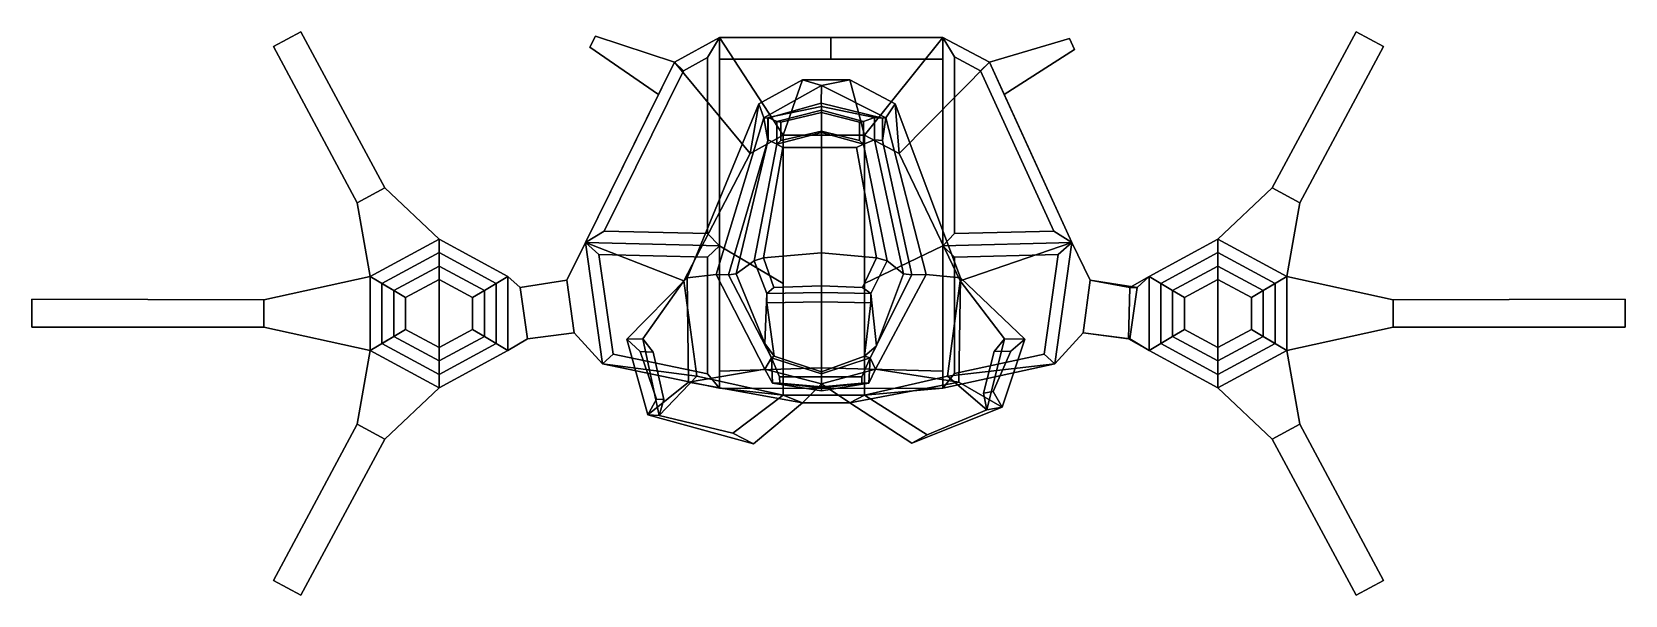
# Model space of a CAD drawing. Extents: x -343 to 333, y -107 to 131.
import ezdxf

# ---------------------------------------------------------------- set-up
doc = ezdxf.new("R2010")
doc.units = 0

msp = doc.modelspace()

# ---------------------------------------------------------------- linework, layer by layer
for p, q in [((160, 26.746635, 223.600006), (160, 26.746635, 208.600006)), ((160, 26.746635, 208.600006), (160, 26.746635, 223.600006)), ((160, -2.081039, 208.600006), (160, -2.081039, 223.600006)), ((160, -2.081039, 208.600006), (160, -2.081039, 223.600006))]:
    msp.add_line(p, q)
for points in [[(-240.177261, 125.250641, -85.246338), (-240.177261, 125.250641, 18.599976), (-228.579697, 131.494537, 18.599976), (-228.579697, 131.494537, -85.246338)], [(-240.177261, 125.250641, 18.599976), (-204.623917, 59.213074, 73.599976), (-193.026352, 65.456978, 73.599976), (-228.579697, 131.494537, 18.599976)], [(-193.026352, 65.456978, -85.246338), (-204.623917, 59.213074, -85.246338), (-240.177261, 125.250641, -85.246338), (-228.579697, 131.494537, -85.246338)], [(-228.579697, 131.494537, 18.599976), (-193.026352, 65.456978, 73.599976), (-193.026352, 65.456978, -85.246338), (-228.579697, 131.494537, -85.246338)], [(-106.114365, 125.027832, -70.836182), (-103.76757, 129.760712, -70.836182), (-103.76757, 129.760712, -111.836182), (-106.114365, 125.027832, -111.836182)], [(-106.114365, 125.027832, -70.836182), (-76.978722, 105, -17.836182), (-70.18956, 118.691956, -17.836182), (-103.76757, 129.760712, -70.836182)], [(-70.18956, 118.691956, -116.836182), (-76.978722, 105, -116.836182), (-106.114365, 125.027832, -111.836182), (-103.76757, 129.760712, -111.836182)], [(-103.76757, 129.760712, -70.836182), (-70.18956, 118.691956, -17.836182), (-70.18956, 118.691956, -116.836182), (-103.76757, 129.760712, -111.836182)], [(-51.223267, 129.186081, -17.836182), (-70.18956, 118.691956, -17.836182), (-38.214493, 80.031082, 22), (-24.165375, 87.804504, 22)], [(-51.223267, 129.186081, -116.836182), (-70.18956, 118.691956, -116.836182), (-70.18956, 118.691956, -17.836182), (-51.223267, 129.186081, -17.836182)], [(-56.223267, 120.705231, -111.836182), (-66.403313, 115.072571, -111.836182), (-70.18956, 118.691956, -116.836182), (-51.223267, 129.186081, -116.836182)], [(-51.223267, 129.186081, -116.836182), (-51.223267, 40.996109, -116.836182), (-56.223267, 46.121307, -111.836182), (-56.223267, 120.705231, -111.836182)], [(-24.165375, 25.087318, 27), (-51.223267, 40.996109, -17.836182), (-51.223267, 129.186081, -17.836182), (-24.165375, 87.804504, 22)], [(-51.223267, 120, -17.836182), (-4, 120, -17.836182), (-4, 129.186081, -17.836182), (-51.223267, 129.186081, -17.836182)], [(-51.223267, 129.186081, -17.836182), (-4, 129.186081, -17.836182), (-4, 129.186081, -116.836182), (-51.223267, 129.186081, -116.836182)], [(-4, 129.186081, -116.836182), (-4, 120, -116.836182), (-51.223267, 120, -116.836182), (-51.223267, 129.186081, -116.836182)], [(-4, 129.186081, -116.836182), (-4, 129.186081, -17.836182), (43.416733, 129.186081, -17.836182), (43.416733, 129.186081, -116.836182)], [(-4, 129.186081, -17.836182), (-4, 120, -17.836182), (43.416733, 120, -17.836182), (43.416733, 129.186081, -17.836182)], [(43.416733, 120, -116.836182), (-4, 120, -116.836182), (-4, 129.186081, -116.836182), (43.416733, 129.186081, -116.836182)], [(24.908585, 80.031082, 22), (63.226593, 118.691956, -17.836182), (43.416733, 129.186081, -17.836182), (10.234619, 87.804504, 22)], [(43.416733, 129.186081, -17.836182), (43.416733, 40.996109, -17.836182), (10.234619, 25.087318, 27), (10.234619, 87.804504, 22)], [(63.226593, 118.691956, -17.836182), (63.226593, 118.691956, -116.836182), (43.416733, 129.186081, -116.836182), (43.416733, 129.186081, -17.836182)], [(63.226593, 118.691956, -116.836182), (59.385315, 115.068619, -111.836182), (48.416733, 120.87912, -111.836182), (43.416733, 129.186081, -116.836182)], [(48.416733, 46.126205, -111.836182), (43.416733, 40.996109, -116.836182), (43.416733, 129.186081, -116.836182), (48.416733, 120.87912, -111.836182)], [(63.226593, 118.691956, -17.836182), (69.485825, 105, -17.836182), (99.238586, 124.09906, -70.836182), (97.136963, 128.696289, -70.836182)], [(63.226593, 118.691956, -116.836182), (63.226593, 118.691956, -17.836182), (97.136963, 128.696289, -70.836182), (97.136963, 128.696289, -111.836182)], [(99.238586, 124.09906, -111.836182), (69.485825, 105, -116.836182), (63.226593, 118.691956, -116.836182), (97.136963, 128.696289, -111.836182)], [(97.136963, 128.696289, -111.836182), (97.136963, 128.696289, -70.836182), (99.238586, 124.09906, -70.836182), (99.238586, 124.09906, -111.836182)], [(183.026337, 65.456978, 73.599976), (194.623901, 59.213074, 73.599976), (230.177246, 125.250641, 18.599976), (218.579681, 131.494537, 18.599976)], [(183.026337, 65.456978, -85.246338), (183.026337, 65.456978, 73.599976), (218.579681, 131.494537, 18.599976), (218.579681, 131.494537, -85.246338)], [(230.177246, 125.250641, -85.246338), (194.623901, 59.213074, -85.246338), (183.026337, 65.456978, -85.246338), (218.579681, 131.494537, -85.246338)], [(218.579681, 131.494537, 18.599976), (230.177246, 125.250641, 18.599976), (230.177246, 125.250641, -85.246338), (218.579681, 131.494537, -85.246338)], [(-204.623917, 59.213074, -85.246338), (-204.623917, 59.213074, 73.599976), (-240.177261, 125.250641, 18.599976), (-240.177261, 125.250641, -85.246338)], [(-76.978722, 105, -116.836182), (-76.978722, 105, -17.836182), (-106.114365, 125.027832, -70.836182), (-106.114365, 125.027832, -111.836182)], [(99.238586, 124.09906, -70.836182), (69.485825, 105, -17.836182), (69.485825, 105, -116.836182), (99.238586, 124.09906, -111.836182)], [(230.177246, 125.250641, 18.599976), (194.623901, 59.213074, 73.599976), (194.623901, 59.213074, -85.246338), (230.177246, 125.250641, -85.246338)], [(-70.18956, 118.691956, -17.836182), (-108.018478, 42.400909, -17.836182), (-66.235916, 26.190353, 27), (-38.214493, 80.031082, 22)], [(-100.055214, 47.205475, -111.836182), (-108.018478, 42.400909, -116.836182), (-70.18956, 118.691956, -116.836182), (-66.403313, 115.072571, -111.836182)], [(-66.403313, 115.072571, -96.836182), (-56.223267, 120.705231, -96.836182), (-56.223267, 46.121307, -96.836182), (-100.055214, 47.205475, -96.836182)], [(-100.055214, 47.205475, -96.836182), (-100.055214, 47.205475, -111.836182), (-66.403313, 115.072571, -111.836182), (-66.403313, 115.072571, -96.836182)], [(-66.403313, 115.072571, -96.836182), (-66.403313, 115.072571, -111.836182), (-56.223267, 120.705231, -111.836182), (-56.223267, 120.705231, -96.836182)], [(-56.223267, 120.705231, -111.836182), (-56.223267, 46.121307, -111.836182), (-56.223267, 46.121307, -96.836182), (-56.223267, 120.705231, -96.836182)], [(-51.223267, 120, -17.836182), (-51.223267, 40.996109, -17.836182), (-51.223267, 40.996109, -116.836182), (-51.223267, 120, -116.836182)], [(-4, 120, -116.836182), (-4, 120, -17.836182), (-51.223267, 120, -17.836182), (-51.223267, 120, -116.836182)], [(43.416733, 120, -17.836182), (-4, 120, -17.836182), (-4, 120, -116.836182), (43.416733, 120, -116.836182)], [(50.742798, 26.190353, 27), (98.102783, 42.400909, -17.836182), (63.226593, 118.691956, -17.836182), (24.908585, 80.031082, 22)], [(43.416733, 120, -116.836182), (43.416733, 40.996109, -116.836182), (43.416733, 40.996109, -17.836182), (43.416733, 120, -17.836182)], [(48.416733, 120.87912, -96.836182), (59.385315, 115.068619, -96.836182), (90.408936, 47.204926, -96.836182), (48.416733, 46.126205, -96.836182)], [(48.416733, 120.87912, -111.836182), (59.385315, 115.068619, -111.836182), (59.385315, 115.068619, -96.836182), (48.416733, 120.87912, -96.836182)], [(48.416733, 46.126205, -96.836182), (48.416733, 46.126205, -111.836182), (48.416733, 120.87912, -111.836182), (48.416733, 120.87912, -96.836182)], [(63.226593, 118.691956, -116.836182), (98.102783, 42.400909, -116.836182), (90.408936, 47.204926, -111.836182), (59.385315, 115.068619, -111.836182)], [(59.385315, 115.068619, -111.836182), (90.408936, 47.204926, -111.836182), (90.408936, 47.204926, -96.836182), (59.385315, 115.068619, -96.836182)], [(-24.165375, 87.804504, 36), (-38.214493, 80.031082, 36), (-34.492752, 101.066345, 66), (-16.00708, 111.161682, 66)], [(-16.00708, 111.161682, 66), (-34.492752, 101.066345, 66), (-32.348083, 95.084038, 110.925903), (-8.00708, 108.826874, 101.524292)], [(-32.348083, 95.084038, 110.925903), (-30.765282, 94.982567, 144.600342), (-8.085281, 101.302567, 144.600342), (-8.00708, 108.826874, 101.524292)], [(3.99292, 111.161682, 66), (10.234619, 87.804504, 36), (-24.165375, 87.804504, 36), (-16.00708, 111.161682, 66)], [(-8.00708, 108.826874, 101.524292), (3.99292, 111.161682, 66), (-16.00708, 111.161682, 66)], [(-8.00708, 108.826874, 101.524292), (-8.085281, 101.302567, 144.600342), (17.92152, 94.982567, 144.600342), (19.353447, 95.084038, 110.925903)], [(19.353447, 95.084038, 110.925903), (23.300781, 101.066345, 66), (3.99292, 111.161682, 66), (-8.00708, 108.826874, 101.524292)], [(23.300781, 101.066345, 66), (24.908585, 80.031082, 36), (10.234619, 87.804504, 36), (3.99292, 111.161682, 66)], [(-76.978722, 105, -116.836182), (-108.018478, 42.400909, -116.836182), (-108.018478, 42.400909, -17.836182), (-76.978722, 105, -17.836182)], [(-8.005734, 99.957626, 154.196259), (-8.085281, 101.302567, 144.600342), (-30.765282, 94.982567, 144.600342), (-30.61871, 95.249306, 153.447235)], [(17.92152, 94.982567, 144.600342), (-8.085281, 101.302567, 144.600342), (-8.005734, 99.957626, 154.196259), (14.535034, 95.249306, 153.447235)], [(69.485825, 105, -17.836182), (98.102783, 42.400909, -17.836182), (98.102783, 42.400909, -116.836182), (69.485825, 105, -116.836182)], [(-38.214493, 80.031082, 36), (-66.235916, 26.190353, 44), (-64.826736, 27.382805, 66.055717), (-34.492752, 101.066345, 66)], [(-34.492752, 101.066345, 66), (-64.826736, 27.382805, 66.055717), (-52.545502, 28.771149, 109.880432), (-32.348083, 95.084038, 110.925903)], [(-30.765282, 85.502563, 144.600342), (-32.348083, 95.084038, 110.925903), (-52.545502, 28.771149, 109.880432), (-47.423077, 28.738764, 145.476746)], [(-30.765282, 85.502563, 144.600342), (-30.765282, 94.982567, 144.600342), (-32.348083, 95.084038, 110.925903)], [(-30.61871, 95.249306, 153.447235), (-30.765282, 94.982567, 144.600342), (-30.765282, 85.502563, 144.600342), (-30.61871, 85.769302, 153.447235)], [(-8.005734, 98.377625, 168.196259), (-8.005734, 99.957626, 154.196259), (-30.61871, 95.249306, 153.447235), (-26.941734, 93.523064, 167.238708)], [(-26.941734, 84.04306, 167.238708), (-26.941734, 93.523064, 167.238708), (-30.61871, 95.249306, 153.447235), (-30.61871, 85.769302, 153.447235)], [(-26.941734, 93.523064, 167.238708), (-25.236973, 93.349136, 168.738708), (-8.005216, 97.378433, 169.696259), (-8.005734, 98.377625, 168.196259)], [(-8.005216, 97.378433, 160.696259), (-25.236973, 93.349136, 159.738708), (-25.236973, 85.480743, 159.738708), (-8.005216, 89.510025, 160.696259)], [(-25.236973, 93.349136, 168.738708), (-25.236973, 93.349136, 159.738708), (-8.005216, 97.378433, 160.696259), (-8.005216, 97.378433, 169.696259)], [(14.535034, 95.249306, 153.447235), (-8.005734, 99.957626, 154.196259), (-8.005734, 98.377625, 168.196259), (9.793526, 93.523064, 167.238708)], [(-8.005216, 97.378433, 169.696259), (8.192102, 93.349136, 168.738708), (9.793526, 93.523064, 167.238708), (-8.005734, 98.377625, 168.196259)], [(8.192102, 85.480743, 159.738708), (8.192102, 93.349136, 159.738708), (-8.005216, 97.378433, 160.696259), (-8.005216, 89.510025, 160.696259)], [(-8.005216, 97.378433, 160.696259), (8.192102, 93.349136, 159.738708), (8.192102, 93.349136, 168.738708), (-8.005216, 97.378433, 169.696259)], [(14.535034, 95.249306, 153.447235), (9.793526, 93.523064, 167.238708), (9.793526, 84.04306, 167.238708), (14.535034, 85.769302, 153.447235)], [(17.92152, 85.502563, 144.600342), (17.92152, 94.982567, 144.600342), (14.535034, 95.249306, 153.447235), (14.535034, 85.769302, 153.447235)], [(36.328583, 28.771149, 109.880432), (19.353447, 95.084038, 110.925903), (17.92152, 85.502563, 144.600342), (30.306406, 28.738764, 145.476746)], [(19.353447, 95.084038, 110.925903), (17.92152, 94.982567, 144.600342), (17.92152, 85.502563, 144.600342)], [(36.328583, 28.771149, 109.880432), (50.963837, 27.382805, 66.055717), (23.300781, 101.066345, 66), (19.353447, 95.084038, 110.925903)], [(50.963837, 27.382805, 66.055717), (50.742798, 26.190353, 44), (24.908585, 80.031082, 36), (23.300781, 101.066345, 66)], [(-24.165375, 87.804504, 22), (-38.214493, 80.031082, 22), (-38.214493, 80.031082, 36), (-24.165375, 87.804504, 36)], [(-26.941734, 84.04306, 167.238708), (-25.236973, 85.480743, 168.738708), (-25.236973, 93.349136, 168.738708), (-26.941734, 93.523064, 167.238708)], [(-8.005216, 89.510025, 169.696259), (-25.236973, 85.480743, 168.738708), (-26.941734, 84.04306, 167.238708), (-8.005734, 88.897629, 168.196259)], [(-8.005734, 82.577629, 178.196259), (-8.005734, 88.897629, 168.196259), (-26.941734, 84.04306, 167.238708), (-24.367744, 82.61721, 171.48465)], [(-25.236973, 85.480743, 168.738708), (-25.236973, 85.480743, 159.738708), (-25.236973, 93.349136, 159.738708), (-25.236973, 93.349136, 168.738708)], [(-8.005216, 89.510025, 160.696259), (-25.236973, 85.480743, 159.738708), (-25.236973, 85.480743, 168.738708), (-8.005216, 89.510025, 169.696259)], [(10.234619, 87.804504, 36), (10.234619, 87.804504, 22), (-24.165375, 87.804504, 22), (-24.165375, 87.804504, 36)], [(10.234619, 87.804504, 22), (10.234619, -22.258865, 30), (-24.165375, -22.258865, 30), (-24.165375, 87.804504, 22)], [(9.793526, 84.04306, 167.238708), (8.192102, 85.480743, 168.738708), (-8.005216, 89.510025, 169.696259), (-8.005734, 88.897629, 168.196259)], [(6.857177, 82.61721, 171.48465), (9.793526, 84.04306, 167.238708), (-8.005734, 88.897629, 168.196259), (-8.005734, 82.577629, 178.196259)], [(8.192102, 85.480743, 168.738708), (8.192102, 85.480743, 159.738708), (-8.005216, 89.510025, 160.696259), (-8.005216, 89.510025, 169.696259)], [(8.192102, 93.349136, 168.738708), (8.192102, 85.480743, 168.738708), (9.793526, 84.04306, 167.238708), (9.793526, 93.523064, 167.238708)], [(8.192102, 93.349136, 159.738708), (8.192102, 85.480743, 159.738708), (8.192102, 85.480743, 168.738708), (8.192102, 93.349136, 168.738708)], [(24.908585, 80.031082, 36), (24.908585, 80.031082, 22), (10.234619, 87.804504, 22), (10.234619, 87.804504, 36)], [(-30.61871, 85.769302, 153.447235), (-30.765282, 85.502563, 144.600342), (-47.423077, 28.738764, 145.476746), (-44.171223, 29.136717, 158.644714)], [(-44.171223, 29.136717, 158.644714), (-36.49247, 34.595718, 185.155334), (-26.941734, 84.04306, 167.238708), (-30.61871, 85.769302, 153.447235)], [(-36.49247, 34.595718, 185.155334), (-32.485878, 35.827381, 187.678589), (-24.367744, 82.61721, 171.48465), (-26.941734, 84.04306, 167.238708)], [(-8.005734, 37.972828, 201.700104), (-8.005734, 82.577629, 178.196259), (-24.367744, 82.61721, 171.48465), (-32.485878, 35.827381, 187.678589)], [(15.392384, 35.827381, 187.678589), (6.857177, 82.61721, 171.48465), (-8.005734, 82.577629, 178.196259), (-8.005734, 37.972828, 201.700104)], [(6.857177, 82.61721, 171.48465), (15.392384, 35.827381, 187.678589), (19.834913, 34.595718, 185.155334), (9.793526, 84.04306, 167.238708)], [(9.793526, 84.04306, 167.238708), (19.834913, 34.595718, 185.155334), (26.818876, 29.136717, 158.644714), (14.535034, 85.769302, 153.447235)], [(30.306406, 28.738764, 145.476746), (17.92152, 85.502563, 144.600342), (14.535034, 85.769302, 153.447235), (26.818876, 29.136717, 158.644714)], [(-38.214493, 80.031082, 22), (-66.235916, 26.190353, 27), (-66.235916, 26.190353, 44), (-38.214493, 80.031082, 36)], [(50.742798, 26.190353, 44), (50.742798, 26.190353, 27), (24.908585, 80.031082, 22), (24.908585, 80.031082, 36)], [(-204.623917, 59.213074, 73.599976), (-199.207581, 28.057602, 83.599976), (-170, 43.782402, 83.599976), (-193.026352, 65.456978, 73.599976)], [(-170, 43.782402, -95.246338), (-199.207581, 28.057602, -95.246338), (-204.623917, 59.213074, -85.246338), (-193.026352, 65.456978, -85.246338)], [(-193.026352, 65.456978, 73.599976), (-170, 43.782402, 83.599976), (-170, 43.782402, -95.246338), (-193.026352, 65.456978, -85.246338)], [(160, 43.782402, 83.599976), (189.207581, 28.057602, 83.599976), (194.623901, 59.213074, 73.599976), (183.026337, 65.456978, 73.599976)], [(160, 43.782402, -95.246338), (160, 43.782402, 83.599976), (183.026337, 65.456978, 73.599976), (183.026337, 65.456978, -85.246338)], [(194.623901, 59.213074, -85.246338), (189.207581, 28.057602, -95.246338), (160, 43.782402, -95.246338), (183.026337, 65.456978, -85.246338)], [(-199.207581, 28.057602, -95.246338), (-199.207581, 28.057602, 83.599976), (-204.623917, 59.213074, 73.599976), (-204.623917, 59.213074, -85.246338)], [(194.623901, 59.213074, 73.599976), (189.207581, 28.057602, 83.599976), (189.207581, 28.057602, -95.246338), (194.623901, 59.213074, -85.246338)], [(-199.207581, 28.057602, 83.599976), (-189.207581, 22.084236, 143.600006), (-170, 32.425224, 143.600006), (-170, 43.782402, 83.599976)], [(-170, 32.425224, -130.246338), (-189.207581, 22.084236, -130.246338), (-199.207581, 28.057602, -95.246338), (-170, 43.782402, -95.246338)], [(-170, 32.425224, 143.600006), (-150.792419, 22.084236, 143.600006), (-140.792419, 28.057602, 83.599976), (-170, 43.782402, 83.599976)], [(-140.792419, 28.057602, -95.246338), (-150.792419, 22.084236, -130.246338), (-170, 32.425224, -130.246338), (-170, 43.782402, -95.246338)], [(-170, 43.782402, 83.599976), (-140.792419, 28.057602, 83.599976), (-140.792419, 28.057602, -95.246338), (-170, 43.782402, -95.246338)], [(-108.018478, 42.400909, -116.836182), (-100.748016, -9.026512, -116.836182), (-112.749275, 4.106652, -111.409851), (-115.820297, 26.485479, -111.409851)], [(-115.820297, 26.485479, -111.409851), (-115.820297, 26.485479, -17.845886), (-108.018478, 42.400909, -17.836182), (-108.018478, 42.400909, -116.836182)], [(-112.749275, 4.106652, -17.845886), (-100.748016, -9.026512, -17.836182), (-108.018478, 42.400909, -17.836182), (-115.820297, 26.485479, -17.845886)], [(-56.223267, 46.121307, -111.836182), (-51.223267, 40.996109, -116.836182), (-108.018478, 42.400909, -116.836182), (-100.055214, 47.205475, -111.836182)], [(-108.018478, 42.400909, -17.836182), (-100.748016, -9.026512, -17.836182), (-60.85038, -14.189705, 30), (-66.235916, 26.190353, 27)], [(-51.223267, 40.996109, -116.836182), (-56.223267, 36.118256, -111.836182), (-102.241478, 37.2565, -111.836182), (-108.018478, 42.400909, -116.836182)], [(-96.289421, -4.845192, -111.836182), (-100.748016, -9.026512, -116.836182), (-108.018478, 42.400909, -116.836182), (-102.241478, 37.2565, -111.836182)], [(-56.223267, 46.121307, -96.836182), (-56.223267, 46.121307, -111.836182), (-100.055214, 47.205475, -111.836182), (-100.055214, 47.205475, -96.836182)], [(-51.223267, 40.996109, -116.836182), (-51.223267, -19.303268, -116.836182), (-56.223267, -13.159218, -111.836182), (-56.223267, 36.118256, -111.836182)], [(-24.165375, -22.258865, 30), (-51.223267, -19.303268, -17.836182), (-51.223267, 40.996109, -17.836182), (-24.165375, 25.087318, 27)], [(-51.223267, 40.996109, -116.836182), (-51.223267, 40.996109, -17.836182), (-51.223267, -12, -17.836182), (-51.223267, -12, -116.836182)], [(43.416733, 40.996109, -17.836182), (43.416733, -19.303268, -17.836182), (10.234619, -22.258865, 30), (10.234619, 25.087318, 27)], [(98.102783, 42.400909, -116.836182), (43.416733, 40.996109, -116.836182), (48.416733, 46.126205, -111.836182), (90.408936, 47.204926, -111.836182)], [(92.324951, 37.250839, -111.836182), (48.416733, 36.12291, -111.836182), (43.416733, 40.996109, -116.836182), (98.102783, 42.400909, -116.836182)], [(48.416733, -13.103485, -111.836182), (43.416733, -19.303268, -116.836182), (43.416733, 40.996109, -116.836182), (48.416733, 36.12291, -111.836182)], [(43.416733, -12, -17.836182), (43.416733, 40.996109, -17.836182), (43.416733, 40.996109, -116.836182), (43.416733, -12, -116.836182)], [(45.357162, -14.189705, 30), (90.832153, -9.026512, -17.836182), (98.102783, 42.400909, -17.836182), (50.742798, 26.190353, 27)], [(90.408936, 47.204926, -111.836182), (48.416733, 46.126205, -111.836182), (48.416733, 46.126205, -96.836182), (90.408936, 47.204926, -96.836182)], [(98.102783, 42.400909, -116.836182), (90.832153, -9.026512, -116.836182), (86.368988, -4.877762, -111.836182), (92.324951, 37.250839, -111.836182)], [(98.102783, 42.400909, -17.836182), (90.832153, -9.026512, -17.836182), (102.833466, 4.106612, -17.845886), (105.904541, 26.485453, -17.845886)], [(102.833466, 4.106612, -111.409851), (90.832153, -9.026512, -116.836182), (98.102783, 42.400909, -116.836182), (105.904541, 26.485453, -111.409851)], [(98.102783, 42.400909, -17.836182), (105.904541, 26.485453, -17.845886), (105.904541, 26.485453, -111.409851), (98.102783, 42.400909, -116.836182)], [(130.792419, 28.057602, 83.599976), (140.792419, 22.084236, 143.600006), (160, 32.425224, 143.600006), (160, 43.782402, 83.599976)], [(160, 32.425224, -130.246338), (140.792419, 22.084236, -130.246338), (130.792419, 28.057602, -95.246338), (160, 43.782402, -95.246338)], [(130.792419, 28.057602, -95.246338), (130.792419, 28.057602, 83.599976), (160, 43.782402, 83.599976), (160, 43.782402, -95.246338)], [(160, 32.425224, 143.600006), (179.207581, 22.084236, 143.600006), (189.207581, 28.057602, 83.599976), (160, 43.782402, 83.599976)], [(189.207581, 28.057602, -95.246338), (179.207581, 22.084236, -130.246338), (160, 32.425224, -130.246338), (160, 43.782402, -95.246338)], [(-194.207581, 25.070915, -145.246338), (-189.207581, 22.084236, -130.246338), (-170, 32.425224, -130.246338), (-170, 38.103813, -145.246338)], [(-194.207581, 25.070915, -180.246338), (-194.207581, 25.070915, -145.246338), (-170, 38.103813, -145.246338), (-170, 38.103813, -180.246338)], [(-170, 32.425224, -190.246338), (-189.207581, 22.084236, -190.246338), (-194.207581, 25.070915, -180.246338), (-170, 38.103813, -180.246338)], [(-170, 32.425224, -130.246338), (-150.792419, 22.084236, -130.246338), (-145.792419, 25.070923, -145.246338), (-170, 38.103813, -145.246338)], [(-170, 38.103813, -145.246338), (-145.792419, 25.070923, -145.246338), (-145.792419, 25.070923, -180.246338), (-170, 38.103813, -180.246338)], [(-145.792419, 25.070923, -180.246338), (-150.792419, 22.084236, -190.246338), (-170, 32.425224, -190.246338), (-170, 38.103813, -180.246338)], [(-102.241478, 37.2565, -96.836182), (-56.223267, 36.118256, -96.836182), (-56.223267, -13.159218, -96.836182), (-96.289421, -4.845192, -96.836182)], [(-102.241478, 37.2565, -111.836182), (-56.223267, 36.118256, -111.836182), (-56.223267, 36.118256, -96.836182), (-102.241478, 37.2565, -96.836182)], [(-96.289421, -4.845192, -96.836182), (-96.289421, -4.845192, -111.836182), (-102.241478, 37.2565, -111.836182), (-102.241478, 37.2565, -96.836182)], [(-56.223267, 36.118256, -111.836182), (-56.223267, -13.159218, -111.836182), (-56.223267, -13.159218, -96.836182), (-56.223267, 36.118256, -96.836182)], [(-31.091467, 20.846445, 189.962402), (-36.49247, 34.595718, 185.155334), (-44.171223, 29.136717, 158.644714), (-31.971315, -0.31966, 164.915161)], [(-28.109035, 23.381582, 192.117554), (-32.485878, 35.827381, 187.678589), (-36.49247, 34.595718, 185.155334), (-31.091467, 20.846445, 189.962402)], [(-8.005734, 24.06806, 199.768768), (-8.005734, 37.972828, 201.700104), (-32.485878, 35.827381, 187.678589), (-28.109035, 23.381582, 192.117554)], [(9.36107, 23.381582, 192.117554), (15.392384, 35.827381, 187.678589), (-8.005734, 37.972828, 201.700104), (-8.005734, 24.06806, 199.768768)], [(19.834913, 34.595718, 185.155334), (15.392384, 35.827381, 187.678589), (9.36107, 23.381582, 192.117554), (12.990653, 20.846445, 189.962402)], [(26.818876, 29.136717, 158.644714), (19.834913, 34.595718, 185.155334), (12.990653, 20.846445, 189.962402), (15.294572, -1.31966, 164.915161)], [(48.416733, 36.12291, -96.836182), (92.324951, 37.250839, -96.836182), (86.368988, -4.877762, -96.836182), (48.416733, -13.103485, -96.836182)], [(48.416733, 36.12291, -96.836182), (48.416733, 36.12291, -111.836182), (92.324951, 37.250839, -111.836182), (92.324951, 37.250839, -96.836182)], [(48.416733, -13.103485, -96.836182), (48.416733, -13.103485, -111.836182), (48.416733, 36.12291, -111.836182), (48.416733, 36.12291, -96.836182)], [(92.324951, 37.250839, -111.836182), (86.368988, -4.877762, -111.836182), (86.368988, -4.877762, -96.836182), (92.324951, 37.250839, -96.836182)], [(135.792419, 25.070923, -145.246338), (140.792419, 22.084236, -130.246338), (160, 32.425224, -130.246338), (160, 38.103813, -145.246338)], [(135.792419, 25.070923, -180.246338), (135.792419, 25.070923, -145.246338), (160, 38.103813, -145.246338), (160, 38.103813, -180.246338)], [(160, 32.425224, -190.246338), (140.792419, 22.084236, -190.246338), (135.792419, 25.070923, -180.246338), (160, 38.103813, -180.246338)], [(160, 32.425224, -130.246338), (179.207581, 22.084236, -130.246338), (184.207581, 25.070915, -145.246338), (160, 38.103813, -145.246338)], [(160, 38.103813, -145.246338), (184.207581, 25.070915, -145.246338), (184.207581, 25.070915, -180.246338), (160, 38.103813, -180.246338)], [(184.207581, 25.070915, -180.246338), (179.207581, 22.084236, -190.246338), (160, 32.425224, -190.246338), (160, 38.103813, -180.246338)], [(-244.207581, 6.607994, 73.599976), (-199.207581, -3.392006, 83.599976), (-199.207581, 28.057602, 83.599976), (-244.207581, 18.057602, 73.599976)], [(-244.207581, 18.057602, -85.246338), (-244.207581, 18.057602, 73.599976), (-199.207581, 28.057602, 83.599976), (-199.207581, 28.057602, -95.246338)], [(-199.207581, 28.057602, -95.246338), (-199.207581, -3.392006, -95.246338), (-244.207581, 6.607994, -85.246338), (-244.207581, 18.057602, -85.246338)], [(-199.207581, 28.057602, 83.599976), (-199.207581, -3.392006, 83.599976), (-189.207581, 2.58136, 143.600006), (-189.207581, 22.084236, 143.600006)], [(-189.207581, 2.58136, -130.246338), (-199.207581, -3.392006, -95.246338), (-199.207581, 28.057602, -95.246338), (-189.207581, 22.084236, -130.246338)], [(-189.207581, 22.084236, 143.600006), (-189.207581, 22.084236, 198.600006), (-170, 32.425224, 198.600006), (-170, 32.425224, 143.600006)], [(-189.207581, 22.084236, 198.600006), (-184.207581, 19.097557, 208.600006), (-170, 26.746635, 208.600006), (-170, 32.425224, 198.600006)], [(-170, 26.746635, -175.246338), (-184.207581, 19.097557, -175.246338), (-189.207581, 22.084236, -190.246338), (-170, 32.425224, -190.246338)], [(-170, 32.425224, 198.600006), (-150.792419, 22.084236, 198.600006), (-150.792419, 22.084236, 143.600006), (-170, 32.425224, 143.600006)], [(-170, 26.746635, 208.600006), (-155.792419, 19.097549, 208.600006), (-150.792419, 22.084236, 198.600006), (-170, 32.425224, 198.600006)], [(-150.792419, 22.084236, -190.246338), (-155.792419, 19.097549, -175.246338), (-170, 26.746635, -175.246338), (-170, 32.425224, -190.246338)], [(-150.792419, 2.58136, 143.600006), (-140.792419, -3.392006, 83.599976), (-140.792419, 28.057602, 83.599976), (-150.792419, 22.084236, 143.600006)], [(-140.792419, 28.057602, -95.246338), (-140.792419, -3.392006, -95.246338), (-150.792419, 2.58136, -130.246338), (-150.792419, 22.084236, -130.246338)], [(-132.563568, 1.64593, 81.484161), (-135.634598, 23.353394, 81.484161), (-140.792419, 28.057602, 83.599976), (-140.792419, -3.392006, 83.599976)], [(-140.792419, 28.057602, -95.246338), (-140.792419, 28.057602, 83.599976), (-135.634598, 23.353394, 81.484161), (-135.634598, 23.353394, -96.850403)], [(-135.634598, 23.353394, -96.850403), (-132.563568, 1.64593, -96.850403), (-140.792419, -3.392006, -95.246338), (-140.792419, 28.057602, -95.246338)], [(-66.235916, 26.190353, 44), (-83.669044, 1.633247, 44), (-90.385582, 1.467964, 68.785889), (-64.826736, 27.382805, 66.055717)], [(-90.385582, 1.467964, 68.785889), (-81.538368, -30.576782, 85.246277), (-64.27681, -16.698174, 91.246277), (-64.826736, 27.382805, 66.055717)], [(-64.826736, 27.382805, 66.055717), (-64.27681, -16.698174, 91.246277), (-31.925987, -11.216791, 110.061035), (-52.545502, 28.771149, 109.880432)], [(-47.423077, 28.738764, 145.476746), (-52.545502, 28.771149, 109.880432), (-31.925987, -11.216791, 110.061035), (-29.20179, -6.484764, 159.680786)], [(-44.171223, 29.136717, 158.644714), (-47.423077, 28.738764, 145.476746), (-29.20179, -6.484764, 159.680786), (-31.971315, -0.31966, 164.915161)], [(12.665296, -6.484764, 159.680786), (30.306406, 28.738764, 145.476746), (26.818876, 29.136717, 158.644714), (15.294572, -1.31966, 164.915161)], [(14.900084, -11.216791, 110.061035), (36.328583, 28.771149, 109.880432), (30.306406, 28.738764, 145.476746), (12.665296, -6.484764, 159.680786)], [(14.900084, -11.216791, 110.061035), (50.206787, -16.698174, 91.246277), (50.963837, 27.382805, 66.055717), (36.328583, 28.771149, 109.880432)], [(50.206787, -16.698174, 91.246277), (68.578827, -27.29377, 85.246277), (78.154022, 1.467964, 68.785889), (50.963837, 27.382805, 66.055717)], [(78.154022, 1.467964, 68.785889), (69.573059, 1.633247, 44), (50.742798, 26.190353, 44), (50.963837, 27.382805, 66.055717)], [(130.792419, -3.392006, -95.246338), (122.116608, 1.645848, -95.774719), (122.669403, 23.353325, -95.774719), (130.792419, 28.057602, -95.246338)], [(130.792419, 28.057602, 83.599976), (125.718842, 23.353325, 81.484161), (122.647766, 1.645848, 81.484161), (130.792419, -3.392006, 83.599976)], [(122.669403, 23.353325, -95.774719), (125.718842, 23.353325, 81.484161), (130.792419, 28.057602, 83.599976), (130.792419, 28.057602, -95.246338)], [(130.792419, -3.392006, -95.246338), (130.792419, -3.392006, 83.599976), (130.792419, 28.057602, 83.599976), (130.792419, 28.057602, -95.246338)], [(130.792419, 28.057602, 83.599976), (130.792419, -3.392006, 83.599976), (140.792419, 2.58136, 143.600006), (140.792419, 22.084236, 143.600006)], [(140.792419, 2.58136, -130.246338), (130.792419, -3.392006, -95.246338), (130.792419, 28.057602, -95.246338), (140.792419, 22.084236, -130.246338)], [(140.792419, 22.084236, 143.600006), (140.792419, 22.084236, 198.600006), (160, 32.425224, 198.600006), (160, 32.425224, 143.600006)], [(140.792419, 22.084236, 198.600006), (145.792419, 19.097549, 208.600006), (160, 26.746635, 208.600006), (160, 32.425224, 198.600006)], [(160, 26.746635, -175.246338), (145.792419, 19.097549, -175.246338), (140.792419, 22.084236, -190.246338), (160, 32.425224, -190.246338)], [(160, 32.425224, 198.600006), (179.207581, 22.084236, 198.600006), (179.207581, 22.084236, 143.600006), (160, 32.425224, 143.600006)], [(160, 26.746635, 208.600006), (174.207581, 19.097557, 208.600006), (179.207581, 22.084236, 198.600006), (160, 32.425224, 198.600006)], [(179.207581, 22.084236, -190.246338), (174.207581, 19.097557, -175.246338), (160, 26.746635, -175.246338), (160, 32.425224, -190.246338)], [(179.207581, 2.58136, 143.600006), (189.207581, -3.392006, 83.599976), (189.207581, 28.057602, 83.599976), (179.207581, 22.084236, 143.600006)], [(189.207581, 28.057602, -95.246338), (189.207581, -3.392006, -95.246338), (179.207581, 2.58136, -130.246338), (179.207581, 22.084236, -130.246338)], [(189.207581, 28.057602, 83.599976), (189.207581, -3.392006, 83.599976), (234.207581, 6.607994, 73.599976), (234.207581, 18.057602, 73.599976)], [(189.207581, 28.057602, 83.599976), (234.207581, 18.057602, 73.599976), (234.207581, 18.057602, -85.246338), (189.207581, 28.057602, -95.246338)], [(234.207581, 6.607994, -85.246338), (189.207581, -3.392006, -95.246338), (189.207581, 28.057602, -95.246338), (234.207581, 18.057602, -85.246338)], [(-194.207581, 25.070915, -145.246338), (-194.207581, -0.405319, -145.246338), (-189.207581, 2.58136, -130.246338), (-189.207581, 22.084236, -130.246338)], [(-194.207581, -0.405319, -180.246338), (-194.207581, -0.405319, -145.246338), (-194.207581, 25.070915, -145.246338), (-194.207581, 25.070915, -180.246338)], [(-189.207581, 2.58136, -190.246338), (-194.207581, -0.405319, -180.246338), (-194.207581, 25.070915, -180.246338), (-189.207581, 22.084236, -190.246338)], [(-189.207581, 2.58136, 143.600006), (-189.207581, 2.58136, 198.600006), (-189.207581, 22.084236, 198.600006), (-189.207581, 22.084236, 143.600006)], [(-189.207581, 22.084236, 198.600006), (-189.207581, 2.58136, 198.600006), (-184.207581, 5.568039, 208.600006), (-184.207581, 19.097557, 208.600006)], [(-184.207581, 5.568039, -175.246338), (-189.207581, 2.58136, -190.246338), (-189.207581, 22.084236, -190.246338), (-184.207581, 19.097557, -175.246338)], [(-170, -2.081039, 223.600006), (-170, 26.746635, 223.600006), (-184.207581, 19.097557, 223.600006), (-184.207581, 5.568039, 223.600006)], [(-184.207581, 19.097557, 208.600006), (-184.207581, 19.097557, 223.600006), (-170, 26.746635, 223.600006), (-170, 26.746635, 208.600006)], [(-184.207581, 19.097557, -175.246338), (-170, 26.746635, -175.246338), (-170, -2.081039, -175.246338), (-184.207581, 5.568039, -175.246338)], [(-170, -2.081039, -175.246338), (-170, 26.746635, -175.246338), (-155.792419, 19.097549, -175.246338), (-155.792419, 5.568047, -175.246338)], [(-170, 26.746635, 223.600006), (-155.792419, 19.097549, 223.600006), (-155.792419, 19.097549, 208.600006), (-170, 26.746635, 208.600006)], [(-155.792419, 19.097549, 223.600006), (-170, 26.746635, 223.600006), (-170, -2.081039, 223.600006), (-155.792419, 5.568047, 223.600006)], [(-155.792419, 5.568047, 208.600006), (-150.792419, 2.58136, 198.600006), (-150.792419, 22.084236, 198.600006), (-155.792419, 19.097549, 208.600006)], [(-150.792419, 22.084236, -190.246338), (-150.792419, 2.58136, -190.246338), (-155.792419, 5.568047, -175.246338), (-155.792419, 19.097549, -175.246338)], [(-150.792419, 2.58136, -130.246338), (-145.792419, -0.405327, -145.246338), (-145.792419, 25.070923, -145.246338), (-150.792419, 22.084236, -130.246338)], [(-145.792419, 25.070923, -180.246338), (-145.792419, -0.405327, -180.246338), (-150.792419, 2.58136, -190.246338), (-150.792419, 22.084236, -190.246338)], [(-150.792419, 22.084236, 198.600006), (-150.792419, 2.58136, 198.600006), (-150.792419, 2.58136, 143.600006), (-150.792419, 22.084236, 143.600006)], [(-145.792419, 25.070923, -145.246338), (-145.792419, -0.405327, -145.246338), (-145.792419, -0.405327, -180.246338), (-145.792419, 25.070923, -180.246338)], [(-112.749275, 4.106652, -111.409851), (-132.563568, 1.64593, -96.850403), (-135.634598, 23.353394, -96.850403), (-115.820297, 26.485479, -111.409851)], [(-135.634598, 23.353394, -96.850403), (-135.634598, 23.353394, 81.484161), (-115.820297, 26.485479, -17.845886), (-115.820297, 26.485479, -111.409851)], [(-135.634598, 23.353394, 81.484161), (-132.563568, 1.64593, 81.484161), (-112.749275, 4.106652, -17.845886), (-115.820297, 26.485479, -17.845886)], [(-60.85038, -14.189705, 44), (-76.728203, -30.882355, 44), (-83.669044, 1.633247, 44), (-66.235916, 26.190353, 44)], [(-66.235916, 26.190353, 27), (-60.85038, -14.189705, 30), (-60.85038, -14.189705, 44), (-66.235916, 26.190353, 44)], [(-31.971315, -0.31966, 164.915161), (-27.971315, -5.76966, 189.915161), (-31.091467, 16.856943, 202.962402), (-31.091467, 20.846445, 189.962402)], [(-8.005734, 24.06806, 199.768768), (-28.109035, 23.381582, 192.117554), (-31.091467, 20.846445, 189.962402), (-8.005734, 21.230213, 197.630829)], [(-31.091467, 20.846445, 189.962402), (-31.091467, 16.856943, 202.962402), (-8.005734, 17.280214, 210.630829), (-8.005734, 21.230213, 197.630829)], [(12.990653, 20.846445, 189.962402), (9.36107, 23.381582, 192.117554), (-8.005734, 24.06806, 199.768768), (-8.005734, 21.230213, 197.630829)], [(-8.005734, 17.280214, 210.630829), (12.990653, 16.856943, 202.962402), (12.990653, 20.846445, 189.962402), (-8.005734, 21.230213, 197.630829)], [(12.990653, 16.856943, 202.962402), (10.294572, -5.76966, 189.915161), (15.294572, -1.31966, 164.915161), (12.990653, 20.846445, 189.962402)], [(45.357162, -14.189705, 44), (45.357162, -14.189705, 30), (50.742798, 26.190353, 27), (50.742798, 26.190353, 44)], [(69.573059, 1.633247, 44), (62.078949, -28.387268, 44), (45.357162, -14.189705, 44), (50.742798, 26.190353, 44)], [(102.833466, 4.106612, -17.845886), (122.647766, 1.645848, 81.484161), (125.718842, 23.353325, 81.484161), (105.904541, 26.485453, -17.845886)], [(122.669403, 23.353325, -95.774719), (122.116608, 1.645848, -95.774719), (102.833466, 4.106612, -111.409851), (105.904541, 26.485453, -111.409851)], [(105.904541, 26.485453, -17.845886), (125.718842, 23.353325, 81.484161), (122.669403, 23.353325, -95.774719), (105.904541, 26.485453, -111.409851)], [(125.718842, 23.353325, 81.484161), (122.647766, 1.645848, 81.484161), (122.116608, 1.645848, -95.774719), (122.669403, 23.353325, -95.774719)], [(135.792419, 25.070923, -145.246338), (135.792419, -0.405327, -145.246338), (140.792419, 2.58136, -130.246338), (140.792419, 22.084236, -130.246338)], [(135.792419, -0.405327, -180.246338), (135.792419, -0.405327, -145.246338), (135.792419, 25.070923, -145.246338), (135.792419, 25.070923, -180.246338)], [(140.792419, 2.58136, -190.246338), (135.792419, -0.405327, -180.246338), (135.792419, 25.070923, -180.246338), (140.792419, 22.084236, -190.246338)], [(140.792419, 2.58136, 143.600006), (140.792419, 2.58136, 198.600006), (140.792419, 22.084236, 198.600006), (140.792419, 22.084236, 143.600006)], [(140.792419, 22.084236, 198.600006), (140.792419, 2.58136, 198.600006), (145.792419, 5.568047, 208.600006), (145.792419, 19.097549, 208.600006)], [(145.792419, 5.568047, -175.246338), (140.792419, 2.58136, -190.246338), (140.792419, 22.084236, -190.246338), (145.792419, 19.097549, -175.246338)], [(160, -2.081039, 223.600006), (160, 26.746635, 223.600006), (145.792419, 19.097549, 223.600006), (145.792419, 5.568047, 223.600006)], [(145.792419, 19.097549, 208.600006), (145.792419, 19.097549, 223.600006), (160, 26.746635, 223.600006), (160, 26.746635, 208.600006)], [(145.792419, 19.097549, -175.246338), (160, 26.746635, -175.246338), (160, -2.081039, -175.246338), (145.792419, 5.568047, -175.246338)], [(160, -2.081039, -175.246338), (160, 26.746635, -175.246338), (174.207581, 19.097557, -175.246338), (174.207581, 5.568039, -175.246338)], [(160, 26.746635, 223.600006), (174.207581, 19.097557, 223.600006), (174.207581, 19.097557, 208.600006), (160, 26.746635, 208.600006)], [(174.207581, 19.097557, 223.600006), (160, 26.746635, 223.600006), (160, -2.081039, 223.600006), (174.207581, 5.568039, 223.600006)], [(174.207581, 5.568039, 208.600006), (179.207581, 2.58136, 198.600006), (179.207581, 22.084236, 198.600006), (174.207581, 19.097557, 208.600006)], [(179.207581, 22.084236, -190.246338), (179.207581, 2.58136, -190.246338), (174.207581, 5.568039, -175.246338), (174.207581, 19.097557, -175.246338)], [(179.207581, 2.58136, -130.246338), (184.207581, -0.405319, -145.246338), (184.207581, 25.070915, -145.246338), (179.207581, 22.084236, -130.246338)], [(184.207581, 25.070915, -180.246338), (184.207581, -0.405319, -180.246338), (179.207581, 2.58136, -190.246338), (179.207581, 22.084236, -190.246338)], [(179.207581, 22.084236, 198.600006), (179.207581, 2.58136, 198.600006), (179.207581, 2.58136, 143.600006), (179.207581, 22.084236, 143.600006)], [(184.207581, 25.070915, -145.246338), (184.207581, -0.405319, -145.246338), (184.207581, -0.405319, -180.246338), (184.207581, 25.070915, -180.246338)], [(-342.50824, 6.555557, -85.123169), (-342.50824, 6.555557, 9.299988), (-342.50824, 18.350945, 9.299988), (-342.50824, 18.350945, -85.123169)], [(-342.50824, 6.555557, 9.299988), (-244.207581, 6.607994, 73.599976), (-244.207581, 18.057602, 73.599976), (-342.50824, 18.350945, 9.299988)], [(-342.50824, 18.350945, 9.299988), (-244.207581, 18.057602, 73.599976), (-244.207581, 18.057602, -85.246338), (-342.50824, 18.350945, -85.123169)], [(-244.207581, 18.057602, -85.246338), (-244.207581, 6.607994, -85.246338), (-342.50824, 6.555557, -85.123169), (-342.50824, 18.350945, -85.123169)], [(-184.207581, 5.568039, 208.600006), (-184.207581, 5.568039, 223.600006), (-184.207581, 19.097557, 223.600006), (-184.207581, 19.097557, 208.600006)], [(-155.792419, 19.097549, 223.600006), (-155.792419, 5.568047, 223.600006), (-155.792419, 5.568047, 208.600006), (-155.792419, 19.097549, 208.600006)], [(-8.005734, 17.280214, 210.630829), (-31.091467, 16.856943, 202.962402), (-27.971315, -5.76966, 189.915161), (-8.005734, -12.365267, 197.829742)], [(10.294572, -5.76966, 189.915161), (12.990653, 16.856943, 202.962402), (-8.005734, 17.280214, 210.630829), (-8.005734, -12.365267, 197.829742)], [(145.792419, 5.568047, 208.600006), (145.792419, 5.568047, 223.600006), (145.792419, 19.097549, 223.600006), (145.792419, 19.097549, 208.600006)], [(174.207581, 19.097557, 223.600006), (174.207581, 5.568039, 223.600006), (174.207581, 5.568039, 208.600006), (174.207581, 19.097557, 208.600006)], [(234.207581, 18.057602, 73.599976), (234.207581, 6.607994, 73.599976), (332.50824, 6.555557, 9.299988), (332.50824, 18.350945, 9.299988)], [(234.207581, 18.057602, -85.246338), (234.207581, 18.057602, 73.599976), (332.50824, 18.350945, 9.299988), (332.50824, 18.350945, -85.123169)], [(332.50824, 6.555557, -85.123169), (234.207581, 6.607994, -85.246338), (234.207581, 18.057602, -85.246338), (332.50824, 18.350945, -85.123169)], [(332.50824, 18.350945, 9.299988), (332.50824, 6.555557, 9.299988), (332.50824, 6.555557, -85.123169), (332.50824, 18.350945, -85.123169)], [(-244.207581, 6.607994, -85.246338), (-244.207581, 6.607994, 73.599976), (-342.50824, 6.555557, 9.299988), (-342.50824, 6.555557, -85.123169)], [(-199.207581, -3.392006, -95.246338), (-199.207581, -3.392006, 83.599976), (-244.207581, 6.607994, 73.599976), (-244.207581, 6.607994, -85.246338)], [(-199.207581, -3.392006, 83.599976), (-170, -19.116806, 83.599976), (-170, -7.759628, 143.600006), (-189.207581, 2.58136, 143.600006)], [(-170, -7.759628, -130.246338), (-170, -19.116806, -95.246338), (-199.207581, -3.392006, -95.246338), (-189.207581, 2.58136, -130.246338)], [(-194.207581, -0.405319, -145.246338), (-170, -13.438217, -145.246338), (-170, -7.759628, -130.246338), (-189.207581, 2.58136, -130.246338)], [(-170, -7.759628, -190.246338), (-170, -13.438217, -180.246338), (-194.207581, -0.405319, -180.246338), (-189.207581, 2.58136, -190.246338)], [(-189.207581, 2.58136, 198.600006), (-170, -7.759628, 198.600006), (-170, -2.081039, 208.600006), (-184.207581, 5.568039, 208.600006)], [(-170, -2.081039, -175.246338), (-170, -7.759628, -190.246338), (-189.207581, 2.58136, -190.246338), (-184.207581, 5.568039, -175.246338)], [(-170, -7.759628, 143.600006), (-170, -7.759628, 198.600006), (-189.207581, 2.58136, 198.600006), (-189.207581, 2.58136, 143.600006)], [(-170, -2.081039, 208.600006), (-170, -2.081039, 223.600006), (-184.207581, 5.568039, 223.600006), (-184.207581, 5.568039, 208.600006)], [(-170, -2.081039, 208.600006), (-170, -7.759628, 198.600006), (-150.792419, 2.58136, 198.600006), (-155.792419, 5.568047, 208.600006)], [(-155.792419, 5.568047, 223.600006), (-170, -2.081039, 223.600006), (-170, -2.081039, 208.600006), (-155.792419, 5.568047, 208.600006)], [(-150.792419, 2.58136, -190.246338), (-170, -7.759628, -190.246338), (-170, -2.081039, -175.246338), (-155.792419, 5.568047, -175.246338)], [(-170, -7.759628, 143.600006), (-170, -19.116806, 83.599976), (-140.792419, -3.392006, 83.599976), (-150.792419, 2.58136, 143.600006)], [(-150.792419, 2.58136, 198.600006), (-170, -7.759628, 198.600006), (-170, -7.759628, 143.600006), (-150.792419, 2.58136, 143.600006)], [(-140.792419, -3.392006, -95.246338), (-170, -19.116806, -95.246338), (-170, -7.759628, -130.246338), (-150.792419, 2.58136, -130.246338)], [(-170, -7.759628, -130.246338), (-170, -13.438217, -145.246338), (-145.792419, -0.405327, -145.246338), (-150.792419, 2.58136, -130.246338)], [(-145.792419, -0.405327, -180.246338), (-170, -13.438217, -180.246338), (-170, -7.759628, -190.246338), (-150.792419, 2.58136, -190.246338)], [(-140.792419, -3.392006, 83.599976), (-140.792419, -3.392006, -95.246338), (-132.563568, 1.64593, -96.850403), (-132.563568, 1.64593, 81.484161)], [(-112.749275, 4.106652, -17.845886), (-132.563568, 1.64593, 81.484161), (-132.563568, 1.64593, -96.850403), (-112.749275, 4.106652, -111.409851)], [(-100.748016, -9.026512, -116.836182), (-100.748016, -9.026512, -17.836182), (-112.749275, 4.106652, -17.845886), (-112.749275, 4.106652, -111.409851)], [(-83.669044, 1.633247, 44), (-79.260429, -4.016159, 50.408936), (-84.748535, -3.786049, 65.669739), (-90.385582, 1.467964, 68.785889)], [(-77.852562, -23.928795, 76.303467), (-81.538368, -30.576782, 85.246277), (-90.385582, 1.467964, 68.785889), (-84.748535, -3.786049, 65.669739)], [(-83.669044, 1.633247, 44), (-76.728203, -30.882355, 44), (-74.832718, -24.120636, 50.408936), (-79.260429, -4.016159, 50.408936)], [(60.685516, -21.418762, 50.514771), (62.078949, -28.387268, 44), (69.573059, 1.633247, 44), (65.242096, -3.773659, 50.514771)], [(78.154022, 1.467964, 68.785889), (68.578827, -27.29377, 85.246277), (64.747009, -20.735489, 76.287781), (72.240448, -3.644821, 66.010986)], [(72.240448, -3.644821, 66.010986), (65.242096, -3.773659, 50.514771), (69.573059, 1.633247, 44), (78.154022, 1.467964, 68.785889)], [(102.833466, 4.106612, -17.845886), (90.832153, -9.026512, -17.836182), (90.832153, -9.026512, -116.836182), (102.833466, 4.106612, -111.409851)], [(122.116608, 1.645848, -95.774719), (122.647766, 1.645848, 81.484161), (102.833466, 4.106612, -17.845886), (102.833466, 4.106612, -111.409851)], [(130.792419, -3.392006, 83.599976), (122.647766, 1.645848, 81.484161), (122.116608, 1.645848, -95.774719), (130.792419, -3.392006, -95.246338)], [(130.792419, -3.392006, 83.599976), (160, -19.116806, 83.599976), (160, -7.759628, 143.600006), (140.792419, 2.58136, 143.600006)], [(160, -7.759628, -130.246338), (160, -19.116806, -95.246338), (130.792419, -3.392006, -95.246338), (140.792419, 2.58136, -130.246338)], [(135.792419, -0.405327, -145.246338), (160, -13.438217, -145.246338), (160, -7.759628, -130.246338), (140.792419, 2.58136, -130.246338)], [(160, -7.759628, -190.246338), (160, -13.438217, -180.246338), (135.792419, -0.405327, -180.246338), (140.792419, 2.58136, -190.246338)], [(140.792419, 2.58136, 198.600006), (160, -7.759628, 198.600006), (160, -2.081039, 208.600006), (145.792419, 5.568047, 208.600006)], [(160, -2.081039, -175.246338), (160, -7.759628, -190.246338), (140.792419, 2.58136, -190.246338), (145.792419, 5.568047, -175.246338)], [(160, -7.759628, 143.600006), (160, -7.759628, 198.600006), (140.792419, 2.58136, 198.600006), (140.792419, 2.58136, 143.600006)], [(160, -2.081039, 208.600006), (160, -2.081039, 223.600006), (145.792419, 5.568047, 223.600006), (145.792419, 5.568047, 208.600006)], [(160, -2.081039, 208.600006), (160, -7.759628, 198.600006), (179.207581, 2.58136, 198.600006), (174.207581, 5.568039, 208.600006)], [(179.207581, 2.58136, -190.246338), (160, -7.759628, -190.246338), (160, -2.081039, -175.246338), (174.207581, 5.568039, -175.246338)], [(174.207581, 5.568039, 223.600006), (160, -2.081039, 223.600006), (160, -2.081039, 208.600006), (174.207581, 5.568039, 208.600006)], [(160, -7.759628, 143.600006), (160, -19.116806, 83.599976), (189.207581, -3.392006, 83.599976), (179.207581, 2.58136, 143.600006)], [(179.207581, 2.58136, 198.600006), (160, -7.759628, 198.600006), (160, -7.759628, 143.600006), (179.207581, 2.58136, 143.600006)], [(189.207581, -3.392006, -95.246338), (160, -19.116806, -95.246338), (160, -7.759628, -130.246338), (179.207581, 2.58136, -130.246338)], [(160, -7.759628, -130.246338), (160, -13.438217, -145.246338), (184.207581, -0.405319, -145.246338), (179.207581, 2.58136, -130.246338)], [(184.207581, -0.405319, -180.246338), (160, -13.438217, -180.246338), (160, -7.759628, -190.246338), (179.207581, 2.58136, -190.246338)], [(234.207581, 6.607994, 73.599976), (189.207581, -3.392006, 83.599976), (189.207581, -3.392006, -95.246338), (234.207581, 6.607994, -85.246338)], [(332.50824, 6.555557, 9.299988), (234.207581, 6.607994, 73.599976), (234.207581, 6.607994, -85.246338), (332.50824, 6.555557, -85.123169)], [(-204.623917, -34.547478, 73.599976), (-193.026352, -40.791382, 73.599976), (-170, -19.116806, 83.599976), (-199.207581, -3.392006, 83.599976)], [(-170, -19.116806, -95.246338), (-193.026352, -40.791382, -85.246338), (-204.623917, -34.547478, -85.246338), (-199.207581, -3.392006, -95.246338)], [(-204.623917, -34.547478, -85.246338), (-204.623917, -34.547478, 73.599976), (-199.207581, -3.392006, 83.599976), (-199.207581, -3.392006, -95.246338)], [(-170, -13.438217, -180.246338), (-170, -13.438217, -145.246338), (-194.207581, -0.405319, -145.246338), (-194.207581, -0.405319, -180.246338)], [(-145.792419, -0.405327, -145.246338), (-170, -13.438217, -145.246338), (-170, -13.438217, -180.246338), (-145.792419, -0.405327, -180.246338)], [(-140.792419, -3.392006, 83.599976), (-170, -19.116806, 83.599976), (-170, -19.116806, -95.246338), (-140.792419, -3.392006, -95.246338)], [(-56.223267, -13.159218, -111.836182), (-51.223267, -19.303268, -116.836182), (-100.748016, -9.026512, -116.836182), (-96.289421, -4.845192, -111.836182)], [(-56.223267, -13.159218, -96.836182), (-56.223267, -13.159218, -111.836182), (-96.289421, -4.845192, -111.836182), (-96.289421, -4.845192, -96.836182)], [(-74.832718, -24.120636, 50.408936), (-77.852562, -23.928795, 76.303467), (-84.748535, -3.786049, 65.669739), (-79.260429, -4.016159, 50.408936)], [(-31.971315, -0.31966, 164.915161), (-29.20179, -6.484764, 159.680786), (-27.971315, -5.76966, 189.915161)], [(-29.20179, -6.484764, 159.680786), (-31.925987, -11.216791, 110.061035), (-28.678284, -17.20216, 159.837616)], [(-29.20179, -6.484764, 159.680786), (-8.00708, -13.216663, 162.198517), (-8.005734, -12.365267, 197.829742), (-27.971315, -5.76966, 189.915161)], [(-28.678284, -17.20216, 159.837616), (-25.576538, -17.151621, 162.337616), (-25.748795, -14.468187, 162.180786), (-29.20179, -6.484764, 159.680786)], [(-25.748795, -14.468187, 162.180786), (-8.006012, -14.412498, 162.198517), (-8.00708, -13.216663, 162.198517), (-29.20179, -6.484764, 159.680786)], [(-8.00708, -13.216663, 162.198517), (12.665296, -6.484764, 159.680786), (10.294572, -5.76966, 189.915161), (-8.005734, -12.365267, 197.829742)], [(-8.00708, -13.216663, 162.198517), (-8.006012, -14.412498, 162.198517), (9.185806, -14.468187, 162.180786), (12.665296, -6.484764, 159.680786)], [(9.185806, -14.468187, 162.180786), (9.131775, -17.151621, 162.337616), (12.155045, -17.20216, 159.837616), (12.665296, -6.484764, 159.680786)], [(15.294572, -1.31966, 164.915161), (10.294572, -5.76966, 189.915161), (12.665296, -6.484764, 159.680786)], [(12.665296, -6.484764, 159.680786), (12.155045, -17.20216, 159.837616), (14.900084, -11.216791, 110.061035)], [(90.832153, -9.026512, -116.836182), (43.416733, -19.303268, -116.836182), (48.416733, -13.103485, -111.836182), (86.368988, -4.877762, -111.836182)], [(86.368988, -4.877762, -111.836182), (48.416733, -13.103485, -111.836182), (48.416733, -13.103485, -96.836182), (86.368988, -4.877762, -96.836182)], [(72.240448, -3.644821, 66.010986), (64.747009, -20.735489, 76.287781), (60.685516, -21.418762, 50.514771), (65.242096, -3.773659, 50.514771)], [(130.792419, -3.392006, 83.599976), (130.792419, -3.392006, -95.246338), (160, -19.116806, -95.246338), (160, -19.116806, 83.599976)], [(160, -13.438217, -180.246338), (160, -13.438217, -145.246338), (135.792419, -0.405327, -145.246338), (135.792419, -0.405327, -180.246338)], [(184.207581, -0.405319, -145.246338), (160, -13.438217, -145.246338), (160, -13.438217, -180.246338), (184.207581, -0.405319, -180.246338)], [(160, -19.116806, 83.599976), (183.026337, -40.791382, 73.599976), (194.623901, -34.547478, 73.599976), (189.207581, -3.392006, 83.599976)], [(194.623901, -34.547478, -85.246338), (183.026337, -40.791382, -85.246338), (160, -19.116806, -95.246338), (189.207581, -3.392006, -95.246338)], [(189.207581, -3.392006, 83.599976), (194.623901, -34.547478, 73.599976), (194.623901, -34.547478, -85.246338), (189.207581, -3.392006, -95.246338)], [(-100.748016, -9.026512, -17.836182), (-51.223267, -19.303268, -17.836182), (-24.165375, -22.258865, 30), (-60.85038, -14.189705, 30)], [(-100.748016, -9.026512, -116.836182), (-51.223267, -19.303268, -116.836182), (-51.223267, -19.303268, -17.836182), (-100.748016, -9.026512, -17.836182)], [(-64.27681, -16.698174, 91.246277), (-16.00708, -25.506882, 95.734558), (-8.005947, -17.359421, 111.38446), (-31.925987, -11.216791, 110.061035)], [(-51.223267, -19.303268, -17.836182), (-8, -19.343811, -17.836182), (-8, -10.627243, -17.836182), (-51.223267, -12, -17.836182)], [(-51.223267, -12, -17.836182), (-8, -10.627243, -17.836182), (-8, -10.627243, -116.836182), (-51.223267, -12, -116.836182)], [(-8, -10.627243, -116.836182), (-8, -19.343811, -116.836182), (-51.223267, -19.303268, -116.836182), (-51.223267, -12, -116.836182)], [(-8.0056, -20.328171, 159.870483), (-28.678284, -17.20216, 159.837616), (-31.925987, -11.216791, 110.061035), (-8.005947, -17.359421, 111.38446)], [(-8.005947, -17.359421, 111.38446), (3.99292, -25.506882, 95.734558), (50.206787, -16.698174, 91.246277), (14.900084, -11.216791, 110.061035)], [(14.900084, -11.216791, 110.061035), (12.155045, -17.20216, 159.837616), (-8.0056, -20.328171, 159.870483), (-8.005947, -17.359421, 111.38446)], [(43.416733, -19.303268, -116.836182), (-8, -19.343811, -116.836182), (-8, -10.627243, -116.836182), (43.416733, -12, -116.836182)], [(-8, -10.627243, -116.836182), (-8, -10.627243, -17.836182), (43.416733, -12, -17.836182), (43.416733, -12, -116.836182)], [(-8, -10.627243, -17.836182), (-8, -19.343811, -17.836182), (43.416733, -19.303268, -17.836182), (43.416733, -12, -17.836182)], [(10.234619, -22.258865, 30), (43.416733, -19.303268, -17.836182), (90.832153, -9.026512, -17.836182), (45.357162, -14.189705, 30)], [(43.416733, -19.303268, -17.836182), (43.416733, -19.303268, -116.836182), (90.832153, -9.026512, -116.836182), (90.832153, -9.026512, -17.836182)], [(-170, -19.116806, 83.599976), (-193.026352, -40.791382, 73.599976), (-193.026352, -40.791382, -85.246338), (-170, -19.116806, -95.246338)], [(-81.538368, -30.576782, 85.246277), (-36.835388, -42.888741, 91.734558), (-16.00708, -25.506882, 95.734558), (-64.27681, -16.698174, 91.246277)], [(-24.165375, -22.258865, 44), (-45.560577, -38.311462, 44), (-76.728203, -30.882355, 44), (-60.85038, -14.189705, 44)], [(-60.85038, -14.189705, 30), (-24.165375, -22.258865, 30), (-24.165375, -22.258865, 44), (-60.85038, -14.189705, 44)], [(-8, -19.343811, -116.836182), (-8, -19.343811, -17.836182), (-51.223267, -19.303268, -17.836182), (-51.223267, -19.303268, -116.836182)], [(-8.0056, -20.328171, 159.870483), (-8.004761, -18.746128, 161.370483), (-25.576538, -17.151621, 162.337616), (-28.678284, -17.20216, 159.837616)], [(-25.748795, -14.480515, 154), (-8.006012, -14.422599, 154), (-8.006012, -14.412498, 162.198517), (-25.748795, -14.468187, 162.180786)], [(-25.576538, -17.311285, 154), (-8.004761, -19.089571, 154), (-8.006012, -14.422599, 154), (-25.748795, -14.480515, 154)], [(-25.576538, -17.151621, 162.337616), (-25.576538, -17.311285, 154), (-25.748795, -14.480515, 154), (-25.748795, -14.468187, 162.180786)], [(-8.004761, -18.746128, 161.370483), (-8.004761, -19.089571, 154), (-25.576538, -17.311285, 154), (-25.576538, -17.151621, 162.337616)], [(3.99292, -25.506882, 95.734558), (-8.005947, -17.359421, 111.38446), (-16.00708, -25.506882, 95.734558)], [(-8.006012, -14.412498, 162.198517), (-8.006012, -14.422599, 154), (9.185806, -14.480515, 154), (9.185806, -14.468187, 162.180786)], [(-8.006012, -14.422599, 154), (-8.004761, -19.089571, 154), (9.131775, -17.311285, 154), (9.185806, -14.480515, 154)], [(9.131775, -17.151621, 162.337616), (-8.004761, -18.746128, 161.370483), (-8.0056, -20.328171, 159.870483), (12.155045, -17.20216, 159.837616)], [(9.131775, -17.311285, 154), (-8.004761, -19.089571, 154), (-8.004761, -18.746128, 161.370483), (9.131775, -17.151621, 162.337616)], [(43.416733, -19.303268, -17.836182), (-8, -19.343811, -17.836182), (-8, -19.343811, -116.836182), (43.416733, -19.303268, -116.836182)], [(3.99292, -25.506882, 95.734558), (30.316681, -42.467537, 91.734558), (68.578827, -27.29377, 85.246277), (50.206787, -16.698174, 91.246277)], [(9.185806, -14.480515, 154), (9.131775, -17.311285, 154), (9.131775, -17.151621, 162.337616), (9.185806, -14.468187, 162.180786)], [(10.234619, -22.258865, 44), (10.234619, -22.258865, 30), (45.357162, -14.189705, 30), (45.357162, -14.189705, 44)], [(62.078949, -28.387268, 44), (36.766357, -38.951347, 44), (10.234619, -22.258865, 44), (45.357162, -14.189705, 44)], [(183.026337, -40.791382, -85.246338), (183.026337, -40.791382, 73.599976), (160, -19.116806, 83.599976), (160, -19.116806, -95.246338)], [(-74.832718, -24.120636, 50.408936), (-76.728203, -30.882355, 44), (-81.538368, -30.576782, 85.246277), (-77.852562, -23.928795, 76.303467)], [(-16.00708, -25.506882, 95.734558), (-36.835388, -42.888741, 91.734558), (-45.560577, -38.311462, 44), (-24.165375, -22.258865, 44)], [(10.234619, -22.258865, 44), (-24.165375, -22.258865, 44), (-24.165375, -22.258865, 30), (10.234619, -22.258865, 30)], [(10.234619, -22.258865, 44), (3.99292, -25.506882, 95.734558), (-16.00708, -25.506882, 95.734558), (-24.165375, -22.258865, 44)], [(36.766357, -38.951347, 44), (30.316681, -42.467537, 91.734558), (3.99292, -25.506882, 95.734558), (10.234619, -22.258865, 44)], [(68.578827, -27.29377, 85.246277), (62.078949, -28.387268, 44), (60.685516, -21.418762, 50.514771), (64.747009, -20.735489, 76.287781)], [(-36.835388, -42.888741, 91.734558), (-81.538368, -30.576782, 85.246277), (-76.728203, -30.882355, 44), (-45.560577, -38.311462, 44)], [(30.316681, -42.467537, 91.734558), (36.766357, -38.951347, 44), (62.078949, -28.387268, 44), (68.578827, -27.29377, 85.246277)], [(-240.177277, -100.58503, 18.599976), (-228.579712, -106.828941, 18.599976), (-193.026352, -40.791382, 73.599976), (-204.623917, -34.547478, 73.599976)], [(-193.026352, -40.791382, -85.246338), (-228.579712, -106.828941, -85.246338), (-240.177277, -100.58503, -85.246338), (-204.623917, -34.547478, -85.246338)], [(-240.177277, -100.58503, -85.246338), (-240.177277, -100.58503, 18.599976), (-204.623917, -34.547478, 73.599976), (-204.623917, -34.547478, -85.246338)], [(183.026337, -40.791382, 73.599976), (218.579681, -106.828941, 18.599976), (230.177246, -100.585037, 18.599976), (194.623901, -34.547478, 73.599976)], [(230.177246, -100.585037, -85.246338), (218.579681, -106.828941, -85.246338), (183.026337, -40.791382, -85.246338), (194.623901, -34.547478, -85.246338)], [(194.623901, -34.547478, 73.599976), (230.177246, -100.585037, 18.599976), (230.177246, -100.585037, -85.246338), (194.623901, -34.547478, -85.246338)], [(-193.026352, -40.791382, 73.599976), (-228.579712, -106.828941, 18.599976), (-228.579712, -106.828941, -85.246338), (-193.026352, -40.791382, -85.246338)], [(218.579681, -106.828941, -85.246338), (218.579681, -106.828941, 18.599976), (183.026337, -40.791382, 73.599976), (183.026337, -40.791382, -85.246338)], [(-228.579712, -106.828941, -85.246338), (-228.579712, -106.828941, 18.599976), (-240.177277, -100.58503, 18.599976), (-240.177277, -100.58503, -85.246338)], [(230.177246, -100.585037, 18.599976), (218.579681, -106.828941, 18.599976), (218.579681, -106.828941, -85.246338), (230.177246, -100.585037, -85.246338)]]:
    msp.add_3dface(points)

doc.saveas('drawing.dxf')
